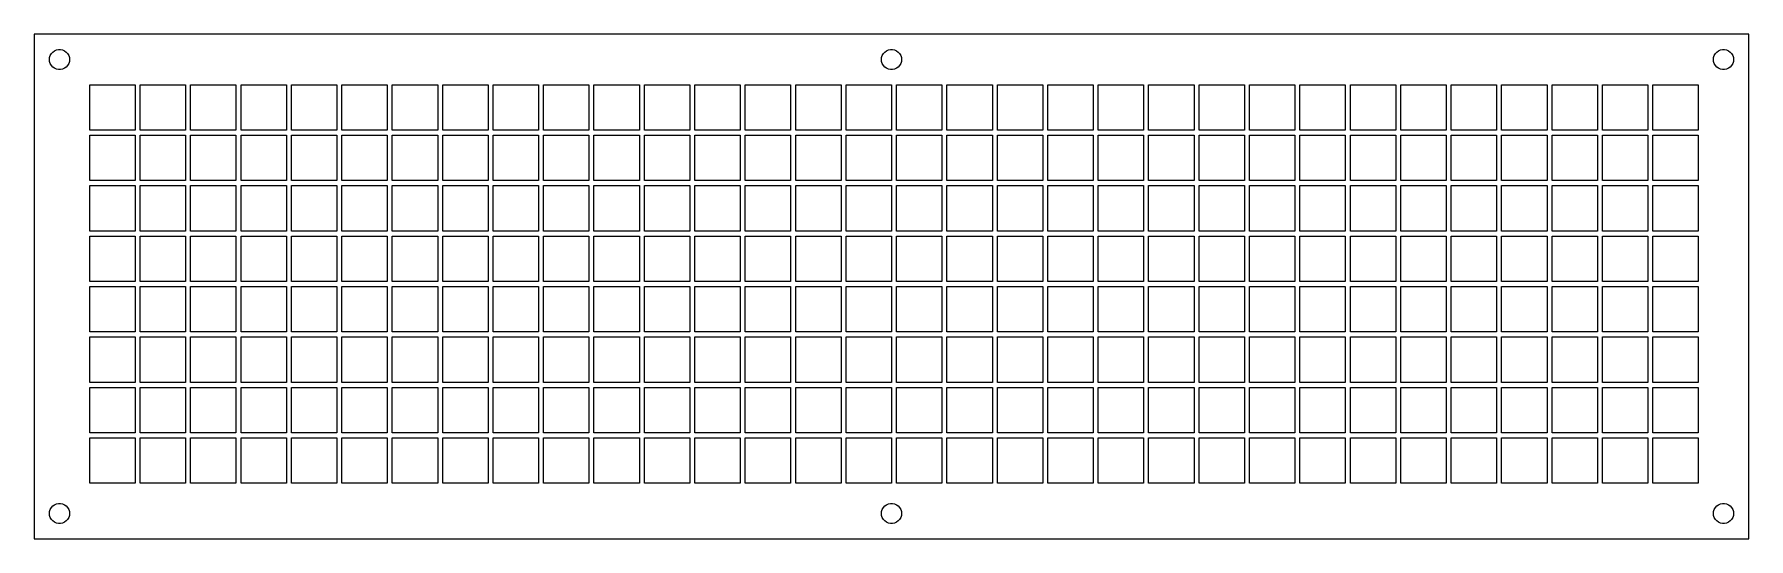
# Model space of a CAD drawing. Header units: metres. Extents: x 0 to 340, y 0 to 100.
import ezdxf

# ---------------------------------------------------------------- set-up
doc = ezdxf.new("R2010")
doc.units = ezdxf.units.M

msp = doc.modelspace()

# ---------------------------------------------------------------- linework, layer by layer
for p, q in [((340, 100), (0, 100)), ((0, 100), (0, 0)), ((340, 0), (340, 100)), ((3, 95), (3.0437, 95.4158)), ((3.0437, 95.4158), (3.1729, 95.8135)), ((3.1729, 95.8135), (3.38196, 96.1756)), ((3.38196, 96.1756), (3.66173, 96.4863)), ((3.66173, 96.4863), (4, 96.732)), ((4, 96.732), (4.38196, 96.9021)), ((4.38196, 96.9021), (4.79094, 96.989)), ((4.79094, 96.989), (5.20905, 96.989)), ((5.20905, 96.989), (5.61803, 96.9021)), ((5.61803, 96.9021), (6, 96.732)), ((6, 96.732), (6.33826, 96.4863)), ((6.33826, 96.4863), (6.61803, 96.1756)), ((6.61803, 96.1756), (6.82709, 95.8135)), ((6.82709, 95.8135), (6.95628, 95.4158)), ((6.95628, 95.4158), (7, 95)), ((168, 95), (168.044, 95.4158)), ((168.044, 95.4158), (168.173, 95.8135)), ((168.173, 95.8135), (168.382, 96.1756)), ((168.382, 96.1756), (168.662, 96.4863)), ((168.662, 96.4863), (169, 96.732)), ((169, 96.732), (169.382, 96.9021)), ((169.382, 96.9021), (169.791, 96.989)), ((169.791, 96.989), (170.209, 96.989)), ((170.209, 96.989), (170.618, 96.9021)), ((170.618, 96.9021), (171, 96.732)), ((171, 96.732), (171.338, 96.4863)), ((171.338, 96.4863), (171.618, 96.1756)), ((171.618, 96.1756), (171.827, 95.8135)), ((171.827, 95.8135), (171.956, 95.4158)), ((171.956, 95.4158), (172, 95)), ((333, 95), (333.044, 95.4158)), ((333.044, 95.4158), (333.173, 95.8135)), ((333.173, 95.8135), (333.382, 96.1756)), ((333.382, 96.1756), (333.662, 96.4863)), ((333.662, 96.4863), (334, 96.732)), ((334, 96.732), (334.382, 96.9021)), ((334.382, 96.9021), (334.791, 96.989)), ((334.791, 96.989), (335.209, 96.989)), ((335.209, 96.989), (335.618, 96.9021)), ((335.618, 96.9021), (336, 96.732)), ((336, 96.732), (336.338, 96.4863)), ((336.338, 96.4863), (336.618, 96.1756)), ((336.618, 96.1756), (336.827, 95.8135)), ((336.827, 95.8135), (336.956, 95.4158)), ((336.956, 95.4158), (337, 95)), ((3.0437, 94.5842), (3, 95)), ((3.1729, 94.1865), (3.0437, 94.5842)), ((3.38196, 93.8244), (3.1729, 94.1865)), ((3.66173, 93.5137), (3.38196, 93.8244)), ((4, 93.2679), (3.66173, 93.5137)), ((4.38196, 93.0979), (4, 93.2679)), ((4.79094, 93.011), (4.38196, 93.0979)), ((5.20905, 93.011), (4.79094, 93.011)), ((5.61803, 93.0979), (5.20905, 93.011)), ((6, 93.2679), (5.61803, 93.0979)), ((6.33826, 93.5137), (6, 93.2679)), ((6.61803, 93.8244), (6.33826, 93.5137)), ((6.82709, 94.1865), (6.61803, 93.8244)), ((6.95628, 94.5842), (6.82709, 94.1865)), ((7, 95), (6.95628, 94.5842)), ((168.044, 94.5842), (168, 95)), ((168.173, 94.1865), (168.044, 94.5842)), ((168.382, 93.8244), (168.173, 94.1865)), ((168.662, 93.5137), (168.382, 93.8244)), ((169, 93.2679), (168.662, 93.5137)), ((169.382, 93.0979), (169, 93.2679)), ((169.791, 93.011), (169.382, 93.0979)), ((170.209, 93.011), (169.791, 93.011)), ((170.618, 93.0979), (170.209, 93.011)), ((171, 93.2679), (170.618, 93.0979)), ((171.338, 93.5137), (171, 93.2679)), ((171.618, 93.8244), (171.338, 93.5137)), ((171.827, 94.1865), (171.618, 93.8244)), ((171.956, 94.5842), (171.827, 94.1865)), ((172, 95), (171.956, 94.5842)), ((333.044, 94.5842), (333, 95)), ((333.173, 94.1865), (333.044, 94.5842)), ((333.382, 93.8244), (333.173, 94.1865)), ((333.662, 93.5137), (333.382, 93.8244)), ((334, 93.2679), (333.662, 93.5137)), ((334.382, 93.0979), (334, 93.2679)), ((334.791, 93.011), (334.382, 93.0979)), ((335.209, 93.011), (334.791, 93.011)), ((335.618, 93.0979), (335.209, 93.011)), ((336, 93.2679), (335.618, 93.0979)), ((336.338, 93.5137), (336, 93.2679)), ((336.618, 93.8244), (336.338, 93.5137)), ((336.827, 94.1865), (336.618, 93.8244)), ((336.956, 94.5842), (336.827, 94.1865)), ((337, 95), (336.956, 94.5842)), ((11, 81), (11, 90)), ((11, 90), (20, 90)), ((20, 90), (20, 81)), ((21, 81), (21, 90)), ((21, 90), (30, 90)), ((30, 90), (30, 81)), ((31, 81), (31, 90)), ((31, 90), (40, 90)), ((40, 90), (40, 81)), ((41, 81), (41, 90)), ((41, 90), (50, 90)), ((50, 90), (50, 81)), ((51, 81), (51, 90)), ((51, 90), (60, 90)), ((60, 90), (60, 81)), ((61, 81), (61, 90)), ((61, 90), (70, 90)), ((70, 90), (70, 81)), ((71, 81), (71, 90)), ((71, 90), (80, 90)), ((80, 90), (80, 81)), ((81, 81), (81, 90)), ((81, 90), (90, 90)), ((90, 90), (90, 81)), ((91, 81), (91, 90)), ((91, 90), (100, 90)), ((100, 90), (100, 81)), ((101, 81), (101, 90)), ((101, 90), (110, 90)), ((110, 90), (110, 81)), ((111, 81), (111, 90)), ((111, 90), (120, 90)), ((120, 90), (120, 81)), ((121, 81), (121, 90)), ((121, 90), (130, 90)), ((130, 90), (130, 81)), ((131, 81), (131, 90)), ((131, 90), (140, 90)), ((140, 90), (140, 81)), ((141, 81), (141, 90)), ((141, 90), (150, 90)), ((150, 90), (150, 81)), ((151, 81), (151, 90)), ((151, 90), (160, 90)), ((160, 90), (160, 81)), ((161, 81), (161, 90)), ((161, 90), (170, 90)), ((170, 90), (170, 81)), ((171, 81), (171, 90)), ((171, 90), (180, 90)), ((180, 90), (180, 81)), ((181, 81), (181, 90)), ((181, 90), (190, 90)), ((190, 90), (190, 81)), ((191, 81), (191, 90)), ((191, 90), (200, 90)), ((200, 90), (200, 81)), ((201, 81), (201, 90)), ((201, 90), (210, 90)), ((210, 90), (210, 81)), ((211, 81), (211, 90)), ((211, 90), (220, 90)), ((220, 90), (220, 81)), ((221, 81), (221, 90)), ((221, 90), (230, 90)), ((230, 90), (230, 81)), ((231, 81), (231, 90)), ((231, 90), (240, 90)), ((240, 90), (240, 81)), ((241, 81), (241, 90)), ((241, 90), (250, 90)), ((250, 90), (250, 81)), ((251, 81), (251, 90)), ((251, 90), (260, 90)), ((260, 90), (260, 81)), ((261, 81), (261, 90)), ((261, 90), (270, 90)), ((270, 90), (270, 81)), ((271, 81), (271, 90)), ((271, 90), (280, 90)), ((280, 90), (280, 81)), ((281, 81), (281, 90)), ((281, 90), (290, 90)), ((290, 90), (290, 81)), ((291, 81), (291, 90)), ((291, 90), (300, 90)), ((300, 90), (300, 81)), ((301, 81), (301, 90)), ((301, 90), (310, 90)), ((310, 90), (310, 81)), ((311, 81), (311, 90)), ((311, 90), (320, 90)), ((320, 90), (320, 81)), ((321, 81), (321, 90)), ((321, 90), (330, 90)), ((330, 90), (330, 81)), ((20, 81), (11, 81)), ((11, 71), (11, 80)), ((11, 80), (20, 80)), ((20, 80), (20, 71)), ((30, 81), (21, 81)), ((21, 71), (21, 80)), ((21, 80), (30, 80)), ((30, 80), (30, 71)), ((40, 81), (31, 81)), ((31, 71), (31, 80)), ((31, 80), (40, 80)), ((40, 80), (40, 71)), ((50, 81), (41, 81)), ((41, 71), (41, 80)), ((41, 80), (50, 80)), ((50, 80), (50, 71)), ((60, 81), (51, 81)), ((51, 71), (51, 80)), ((51, 80), (60, 80)), ((60, 80), (60, 71)), ((70, 81), (61, 81)), ((61, 71), (61, 80)), ((61, 80), (70, 80)), ((70, 80), (70, 71)), ((80, 81), (71, 81)), ((71, 71), (71, 80)), ((71, 80), (80, 80)), ((80, 80), (80, 71)), ((90, 81), (81, 81)), ((81, 71), (81, 80)), ((81, 80), (90, 80)), ((90, 80), (90, 71)), ((100, 81), (91, 81)), ((91, 71), (91, 80)), ((91, 80), (100, 80)), ((100, 80), (100, 71)), ((110, 81), (101, 81)), ((101, 71), (101, 80)), ((101, 80), (110, 80)), ((110, 80), (110, 71)), ((120, 81), (111, 81)), ((111, 71), (111, 80)), ((111, 80), (120, 80)), ((120, 80), (120, 71)), ((130, 81), (121, 81)), ((121, 71), (121, 80)), ((121, 80), (130, 80)), ((130, 80), (130, 71)), ((140, 81), (131, 81)), ((131, 71), (131, 80)), ((131, 80), (140, 80)), ((140, 80), (140, 71)), ((150, 81), (141, 81)), ((141, 71), (141, 80)), ((141, 80), (150, 80)), ((150, 80), (150, 71)), ((160, 81), (151, 81)), ((151, 71), (151, 80)), ((151, 80), (160, 80)), ((160, 80), (160, 71)), ((170, 81), (161, 81)), ((161, 71), (161, 80)), ((161, 80), (170, 80)), ((170, 80), (170, 71)), ((180, 81), (171, 81)), ((171, 71), (171, 80)), ((171, 80), (180, 80)), ((180, 80), (180, 71)), ((190, 81), (181, 81)), ((181, 71), (181, 80)), ((181, 80), (190, 80)), ((190, 80), (190, 71)), ((200, 81), (191, 81)), ((191, 71), (191, 80)), ((191, 80), (200, 80)), ((200, 80), (200, 71)), ((210, 81), (201, 81)), ((201, 71), (201, 80)), ((201, 80), (210, 80)), ((210, 80), (210, 71)), ((220, 81), (211, 81)), ((211, 80), (220, 80)), ((211, 71), (211, 80)), ((220, 80), (220, 71)), ((230, 81), (221, 81)), ((221, 71), (221, 80)), ((221, 80), (230, 80)), ((230, 80), (230, 71)), ((240, 81), (231, 81)), ((231, 71), (231, 80)), ((231, 80), (240, 80)), ((240, 80), (240, 71)), ((250, 81), (241, 81)), ((241, 71), (241, 80)), ((241, 80), (250, 80)), ((250, 80), (250, 71)), ((260, 81), (251, 81)), ((251, 71), (251, 80)), ((251, 80), (260, 80)), ((260, 80), (260, 71)), ((270, 81), (261, 81)), ((261, 71), (261, 80)), ((261, 80), (270, 80)), ((270, 80), (270, 71)), ((280, 81), (271, 81)), ((271, 71), (271, 80)), ((271, 80), (280, 80)), ((280, 80), (280, 71)), ((290, 81), (281, 81)), ((281, 71), (281, 80)), ((281, 80), (290, 80)), ((290, 80), (290, 71)), ((300, 81), (291, 81)), ((291, 71), (291, 80)), ((291, 80), (300, 80)), ((300, 80), (300, 71)), ((310, 81), (301, 81)), ((301, 71), (301, 80)), ((301, 80), (310, 80)), ((310, 80), (310, 71)), ((320, 81), (311, 81)), ((311, 71), (311, 80)), ((311, 80), (320, 80)), ((320, 80), (320, 71)), ((330, 81), (321, 81)), ((321, 71), (321, 80)), ((321, 80), (330, 80)), ((330, 80), (330, 71)), ((20, 71), (11, 71)), ((11, 61), (11, 70)), ((11, 70), (20, 70)), ((20, 70), (20, 61)), ((30, 71), (21, 71)), ((21, 61), (21, 70)), ((21, 70), (30, 70)), ((30, 70), (30, 61)), ((40, 71), (31, 71)), ((31, 61), (31, 70)), ((31, 70), (40, 70)), ((40, 70), (40, 61)), ((50, 71), (41, 71)), ((41, 61), (41, 70)), ((41, 70), (50, 70)), ((50, 70), (50, 61)), ((60, 71), (51, 71)), ((51, 61), (51, 70)), ((51, 70), (60, 70)), ((60, 70), (60, 61)), ((70, 71), (61, 71)), ((61, 61), (61, 70)), ((61, 70), (70, 70)), ((70, 70), (70, 61)), ((80, 71), (71, 71)), ((71, 61), (71, 70)), ((71, 70), (80, 70)), ((80, 70), (80, 61)), ((90, 71), (81, 71)), ((81, 61), (81, 70)), ((81, 70), (90, 70)), ((90, 70), (90, 61)), ((100, 71), (91, 71)), ((91, 61), (91, 70)), ((91, 70), (100, 70)), ((100, 70), (100, 61)), ((110, 71), (101, 71)), ((101, 61), (101, 70)), ((101, 70), (110, 70)), ((110, 70), (110, 61)), ((120, 71), (111, 71)), ((111, 61), (111, 70)), ((111, 70), (120, 70)), ((120, 70), (120, 61)), ((130, 71), (121, 71)), ((121, 61), (121, 70)), ((121, 70), (130, 70)), ((130, 70), (130, 61)), ((140, 71), (131, 71)), ((131, 70), (140, 70)), ((131, 61), (131, 70)), ((140, 70), (140, 61)), ((150, 71), (141, 71)), ((141, 61), (141, 70)), ((141, 70), (150, 70)), ((150, 70), (150, 61)), ((160, 71), (151, 71)), ((151, 61), (151, 70)), ((151, 70), (160, 70)), ((160, 70), (160, 61)), ((170, 71), (161, 71)), ((161, 61), (161, 70)), ((161, 70), (170, 70)), ((170, 70), (170, 61)), ((180, 71), (171, 71)), ((171, 61), (171, 70)), ((171, 70), (180, 70)), ((180, 70), (180, 61)), ((190, 71), (181, 71)), ((181, 61), (181, 70)), ((181, 70), (190, 70)), ((190, 70), (190, 61)), ((200, 71), (191, 71)), ((191, 61), (191, 70)), ((191, 70), (200, 70)), ((200, 70), (200, 61)), ((210, 71), (201, 71)), ((201, 61), (201, 70)), ((201, 70), (210, 70)), ((210, 70), (210, 61)), ((220, 71), (211, 71)), ((211, 61), (211, 70)), ((211, 70), (220, 70)), ((220, 70), (220, 61)), ((230, 71), (221, 71)), ((221, 61), (221, 70)), ((221, 70), (230, 70)), ((230, 70), (230, 61)), ((240, 71), (231, 71)), ((231, 61), (231, 70)), ((231, 70), (240, 70)), ((240, 70), (240, 61)), ((250, 71), (241, 71)), ((241, 61), (241, 70)), ((241, 70), (250, 70)), ((250, 70), (250, 61)), ((260, 71), (251, 71)), ((251, 61), (251, 70)), ((251, 70), (260, 70)), ((260, 70), (260, 61)), ((270, 71), (261, 71)), ((261, 61), (261, 70)), ((261, 70), (270, 70)), ((270, 70), (270, 61)), ((280, 71), (271, 71)), ((271, 70), (280, 70)), ((271, 61), (271, 70)), ((280, 70), (280, 61)), ((290, 71), (281, 71)), ((281, 61), (281, 70)), ((281, 70), (290, 70)), ((290, 70), (290, 61)), ((300, 71), (291, 71)), ((291, 61), (291, 70)), ((291, 70), (300, 70)), ((300, 70), (300, 61)), ((310, 71), (301, 71)), ((301, 61), (301, 70)), ((301, 70), (310, 70)), ((310, 70), (310, 61)), ((320, 71), (311, 71)), ((311, 61), (311, 70)), ((311, 70), (320, 70)), ((320, 70), (320, 61)), ((330, 71), (321, 71)), ((321, 61), (321, 70)), ((321, 70), (330, 70)), ((330, 70), (330, 61)), ((20, 61), (11, 61)), ((11, 51), (11, 60)), ((11, 60), (20, 60)), ((20, 60), (20, 51)), ((30, 61), (21, 61)), ((21, 51), (21, 60)), ((21, 60), (30, 60)), ((30, 60), (30, 51)), ((40, 61), (31, 61)), ((31, 51), (31, 60)), ((31, 60), (40, 60)), ((40, 60), (40, 51)), ((50, 61), (41, 61)), ((41, 51), (41, 60)), ((41, 60), (50, 60)), ((50, 60), (50, 51)), ((60, 61), (51, 61)), ((51, 51), (51, 60)), ((51, 60), (60, 60)), ((60, 60), (60, 51)), ((70, 61), (61, 61)), ((61, 51), (61, 60)), ((61, 60), (70, 60)), ((70, 60), (70, 51)), ((80, 61), (71, 61)), ((71, 51), (71, 60)), ((71, 60), (80, 60)), ((80, 60), (80, 51)), ((90, 61), (81, 61)), ((81, 51), (81, 60)), ((81, 60), (90, 60)), ((90, 60), (90, 51)), ((100, 61), (91, 61)), ((91, 51), (91, 60)), ((91, 60), (100, 60)), ((100, 60), (100, 51)), ((110, 61), (101, 61)), ((101, 51), (101, 60)), ((101, 60), (110, 60)), ((110, 60), (110, 51)), ((120, 61), (111, 61)), ((111, 51), (111, 60)), ((111, 60), (120, 60)), ((120, 60), (120, 51)), ((130, 61), (121, 61)), ((121, 51), (121, 60)), ((121, 60), (130, 60)), ((130, 60), (130, 51)), ((140, 61), (131, 61)), ((131, 51), (131, 60)), ((131, 60), (140, 60)), ((140, 60), (140, 51)), ((150, 61), (141, 61)), ((141, 51), (141, 60)), ((141, 60), (150, 60)), ((150, 60), (150, 51)), ((160, 61), (151, 61)), ((151, 51), (151, 60)), ((151, 60), (160, 60)), ((160, 60), (160, 51)), ((170, 61), (161, 61)), ((161, 51), (161, 60)), ((161, 60), (170, 60)), ((170, 60), (170, 51)), ((180, 61), (171, 61)), ((171, 51), (171, 60)), ((171, 60), (180, 60)), ((180, 60), (180, 51)), ((190, 61), (181, 61)), ((181, 51), (181, 60)), ((181, 60), (190, 60)), ((190, 60), (190, 51)), ((200, 61), (191, 61)), ((191, 51), (191, 60)), ((191, 60), (200, 60)), ((200, 60), (200, 51)), ((210, 61), (201, 61)), ((201, 51), (201, 60)), ((201, 60), (210, 60)), ((210, 60), (210, 51)), ((220, 61), (211, 61)), ((211, 51), (211, 60)), ((211, 60), (220, 60)), ((220, 60), (220, 51)), ((230, 61), (221, 61)), ((221, 51), (221, 60)), ((221, 60), (230, 60)), ((230, 60), (230, 51)), ((240, 61), (231, 61)), ((231, 51), (231, 60)), ((231, 60), (240, 60)), ((240, 60), (240, 51)), ((250, 61), (241, 61)), ((241, 51), (241, 60)), ((241, 60), (250, 60)), ((250, 60), (250, 51)), ((260, 61), (251, 61)), ((251, 51), (251, 60)), ((251, 60), (260, 60)), ((260, 60), (260, 51)), ((270, 61), (261, 61)), ((261, 51), (261, 60)), ((261, 60), (270, 60)), ((270, 60), (270, 51)), ((280, 61), (271, 61)), ((271, 51), (271, 60)), ((271, 60), (280, 60)), ((280, 60), (280, 51)), ((290, 61), (281, 61)), ((281, 51), (281, 60)), ((281, 60), (290, 60)), ((290, 60), (290, 51)), ((300, 61), (291, 61)), ((291, 51), (291, 60)), ((291, 60), (300, 60)), ((300, 60), (300, 51)), ((310, 61), (301, 61)), ((301, 51), (301, 60)), ((301, 60), (310, 60)), ((310, 60), (310, 51)), ((320, 61), (311, 61)), ((311, 51), (311, 60)), ((311, 60), (320, 60)), ((320, 60), (320, 51)), ((330, 61), (321, 61)), ((321, 51), (321, 60)), ((321, 60), (330, 60)), ((330, 60), (330, 51)), ((20, 51), (11, 51)), ((30, 51), (21, 51)), ((40, 51), (31, 51)), ((50, 51), (41, 51)), ((60, 51), (51, 51)), ((70, 51), (61, 51)), ((80, 51), (71, 51)), ((90, 51), (81, 51)), ((100, 51), (91, 51)), ((110, 51), (101, 51)), ((120, 51), (111, 51)), ((130, 51), (121, 51)), ((140, 51), (131, 51)), ((150, 51), (141, 51)), ((160, 51), (151, 51)), ((170, 51), (161, 51)), ((180, 51), (171, 51)), ((190, 51), (181, 51)), ((200, 51), (191, 51)), ((210, 51), (201, 51)), ((220, 51), (211, 51)), ((230, 51), (221, 51)), ((240, 51), (231, 51)), ((250, 51), (241, 51)), ((260, 51), (251, 51)), ((270, 51), (261, 51)), ((280, 51), (271, 51)), ((290, 51), (281, 51)), ((300, 51), (291, 51)), ((310, 51), (301, 51)), ((320, 51), (311, 51)), ((330, 51), (321, 51)), ((11, 41), (11, 50)), ((11, 50), (20, 50)), ((20, 50), (20, 41)), ((21, 41), (21, 50)), ((21, 50), (30, 50)), ((30, 50), (30, 41)), ((31, 41), (31, 50)), ((31, 50), (40, 50)), ((40, 50), (40, 41)), ((41, 41), (41, 50)), ((41, 50), (50, 50)), ((50, 50), (50, 41)), ((51, 41), (51, 50)), ((51, 50), (60, 50)), ((60, 50), (60, 41)), ((61, 41), (61, 50)), ((61, 50), (70, 50)), ((70, 50), (70, 41)), ((71, 50), (80, 50)), ((71, 41), (71, 50)), ((80, 50), (80, 41)), ((81, 41), (81, 50)), ((81, 50), (90, 50)), ((90, 50), (90, 41)), ((91, 41), (91, 50)), ((91, 50), (100, 50)), ((100, 50), (100, 41)), ((101, 41), (101, 50)), ((101, 50), (110, 50)), ((110, 50), (110, 41)), ((111, 41), (111, 50)), ((111, 50), (120, 50)), ((120, 50), (120, 41)), ((121, 41), (121, 50)), ((121, 50), (130, 50)), ((130, 50), (130, 41)), ((131, 41), (131, 50)), ((131, 50), (140, 50)), ((140, 50), (140, 41)), ((141, 41), (141, 50)), ((141, 50), (150, 50)), ((150, 50), (150, 41)), ((151, 41), (151, 50)), ((151, 50), (160, 50)), ((160, 50), (160, 41)), ((161, 41), (161, 50)), ((161, 50), (170, 50)), ((170, 50), (170, 41)), ((171, 41), (171, 50)), ((171, 50), (180, 50)), ((180, 50), (180, 41)), ((181, 41), (181, 50)), ((181, 50), (190, 50)), ((190, 50), (190, 41)), ((191, 41), (191, 50)), ((191, 50), (200, 50)), ((200, 50), (200, 41)), ((201, 41), (201, 50)), ((201, 50), (210, 50)), ((210, 50), (210, 41)), ((211, 41), (211, 50)), ((211, 50), (220, 50)), ((220, 50), (220, 41)), ((221, 50), (230, 50)), ((221, 41), (221, 50)), ((230, 50), (230, 41)), ((231, 41), (231, 50)), ((231, 50), (240, 50)), ((240, 50), (240, 41)), ((241, 41), (241, 50)), ((241, 50), (250, 50)), ((250, 50), (250, 41)), ((251, 41), (251, 50)), ((251, 50), (260, 50)), ((260, 50), (260, 41)), ((261, 41), (261, 50)), ((261, 50), (270, 50)), ((270, 50), (270, 41)), ((271, 41), (271, 50)), ((271, 50), (280, 50)), ((280, 50), (280, 41)), ((281, 41), (281, 50)), ((281, 50), (290, 50)), ((290, 50), (290, 41)), ((291, 41), (291, 50)), ((291, 50), (300, 50)), ((300, 50), (300, 41)), ((301, 41), (301, 50)), ((301, 50), (310, 50)), ((310, 50), (310, 41)), ((311, 41), (311, 50)), ((311, 50), (320, 50)), ((320, 50), (320, 41)), ((321, 41), (321, 50)), ((321, 50), (330, 50)), ((330, 50), (330, 41)), ((20, 41), (11, 41)), ((30, 41), (21, 41)), ((40, 41), (31, 41)), ((50, 41), (41, 41)), ((60, 41), (51, 41)), ((70, 41), (61, 41)), ((80, 41), (71, 41)), ((90, 41), (81, 41)), ((100, 41), (91, 41)), ((110, 41), (101, 41)), ((120, 41), (111, 41)), ((130, 41), (121, 41)), ((140, 41), (131, 41)), ((150, 41), (141, 41)), ((160, 41), (151, 41)), ((170, 41), (161, 41)), ((180, 41), (171, 41)), ((190, 41), (181, 41)), ((200, 41), (191, 41)), ((210, 41), (201, 41)), ((220, 41), (211, 41)), ((230, 41), (221, 41)), ((240, 41), (231, 41)), ((250, 41), (241, 41)), ((260, 41), (251, 41)), ((270, 41), (261, 41)), ((280, 41), (271, 41)), ((290, 41), (281, 41)), ((300, 41), (291, 41)), ((310, 41), (301, 41)), ((320, 41), (311, 41)), ((330, 41), (321, 41)), ((11, 31), (11, 40)), ((11, 40), (20, 40)), ((20, 40), (20, 31)), ((21, 31), (21, 40)), ((21, 40), (30, 40)), ((30, 40), (30, 31)), ((31, 31), (31, 40)), ((31, 40), (40, 40)), ((40, 40), (40, 31)), ((41, 31), (41, 40)), ((41, 40), (50, 40)), ((50, 40), (50, 31)), ((51, 31), (51, 40)), ((51, 40), (60, 40)), ((60, 40), (60, 31)), ((61, 31), (61, 40)), ((61, 40), (70, 40)), ((70, 40), (70, 31)), ((71, 31), (71, 40)), ((71, 40), (80, 40)), ((80, 40), (80, 31)), ((81, 31), (81, 40)), ((81, 40), (90, 40)), ((90, 40), (90, 31)), ((91, 31), (91, 40)), ((91, 40), (100, 40)), ((100, 40), (100, 31)), ((101, 31), (101, 40)), ((101, 40), (110, 40)), ((110, 40), (110, 31)), ((111, 31), (111, 40)), ((111, 40), (120, 40)), ((120, 40), (120, 31)), ((121, 31), (121, 40)), ((121, 40), (130, 40)), ((130, 40), (130, 31)), ((131, 31), (131, 40)), ((131, 40), (140, 40)), ((140, 40), (140, 31)), ((141, 31), (141, 40)), ((141, 40), (150, 40)), ((150, 40), (150, 31)), ((151, 31), (151, 40)), ((151, 40), (160, 40)), ((160, 40), (160, 31)), ((161, 31), (161, 40)), ((161, 40), (170, 40)), ((170, 40), (170, 31)), ((171, 31), (171, 40)), ((171, 40), (180, 40)), ((180, 40), (180, 31)), ((181, 31), (181, 40)), ((181, 40), (190, 40)), ((190, 40), (190, 31)), ((191, 31), (191, 40)), ((191, 40), (200, 40)), ((200, 40), (200, 31)), ((201, 31), (201, 40)), ((201, 40), (210, 40)), ((210, 40), (210, 31)), ((211, 31), (211, 40)), ((211, 40), (220, 40)), ((220, 40), (220, 31)), ((221, 31), (221, 40)), ((221, 40), (230, 40)), ((230, 40), (230, 31)), ((231, 31), (231, 40)), ((231, 40), (240, 40)), ((240, 40), (240, 31)), ((241, 31), (241, 40)), ((241, 40), (250, 40)), ((250, 40), (250, 31)), ((251, 31), (251, 40)), ((251, 40), (260, 40)), ((260, 40), (260, 31)), ((261, 31), (261, 40)), ((261, 40), (270, 40)), ((270, 40), (270, 31)), ((271, 31), (271, 40)), ((271, 40), (280, 40)), ((280, 40), (280, 31)), ((281, 31), (281, 40)), ((281, 40), (290, 40)), ((290, 40), (290, 31)), ((291, 31), (291, 40)), ((291, 40), (300, 40)), ((300, 40), (300, 31)), ((301, 31), (301, 40)), ((301, 40), (310, 40)), ((310, 40), (310, 31)), ((311, 31), (311, 40)), ((311, 40), (320, 40)), ((320, 40), (320, 31)), ((321, 31), (321, 40)), ((321, 40), (330, 40)), ((330, 40), (330, 31)), ((20, 31), (11, 31)), ((30, 31), (21, 31)), ((40, 31), (31, 31)), ((50, 31), (41, 31)), ((60, 31), (51, 31)), ((70, 31), (61, 31)), ((80, 31), (71, 31)), ((90, 31), (81, 31)), ((100, 31), (91, 31)), ((110, 31), (101, 31)), ((120, 31), (111, 31)), ((130, 31), (121, 31)), ((140, 31), (131, 31)), ((150, 31), (141, 31)), ((160, 31), (151, 31)), ((170, 31), (161, 31)), ((180, 31), (171, 31)), ((190, 31), (181, 31)), ((200, 31), (191, 31)), ((210, 31), (201, 31)), ((220, 31), (211, 31)), ((230, 31), (221, 31)), ((240, 31), (231, 31)), ((250, 31), (241, 31)), ((260, 31), (251, 31)), ((270, 31), (261, 31)), ((280, 31), (271, 31)), ((290, 31), (281, 31)), ((300, 31), (291, 31)), ((310, 31), (301, 31)), ((320, 31), (311, 31)), ((330, 31), (321, 31)), ((11, 21), (11, 30)), ((11, 30), (20, 30)), ((20, 30), (20, 21)), ((21, 21), (21, 30)), ((21, 30), (30, 30)), ((30, 30), (30, 21)), ((31, 21), (31, 30)), ((31, 30), (40, 30)), ((40, 30), (40, 21)), ((41, 21), (41, 30)), ((41, 30), (50, 30)), ((50, 30), (50, 21)), ((51, 21), (51, 30)), ((51, 30), (60, 30)), ((60, 30), (60, 21)), ((61, 21), (61, 30)), ((61, 30), (70, 30)), ((70, 30), (70, 21)), ((71, 21), (71, 30)), ((71, 30), (80, 30)), ((80, 30), (80, 21)), ((81, 21), (81, 30)), ((81, 30), (90, 30)), ((90, 30), (90, 21)), ((91, 21), (91, 30)), ((91, 30), (100, 30)), ((100, 30), (100, 21)), ((101, 21), (101, 30)), ((101, 30), (110, 30)), ((110, 30), (110, 21)), ((111, 21), (111, 30)), ((111, 30), (120, 30)), ((120, 30), (120, 21)), ((121, 21), (121, 30)), ((121, 30), (130, 30)), ((130, 30), (130, 21)), ((131, 21), (131, 30)), ((131, 30), (140, 30)), ((140, 30), (140, 21)), ((141, 21), (141, 30)), ((141, 30), (150, 30)), ((150, 30), (150, 21)), ((151, 21), (151, 30)), ((151, 30), (160, 30)), ((160, 30), (160, 21)), ((161, 21), (161, 30)), ((161, 30), (170, 30)), ((170, 30), (170, 21)), ((171, 21), (171, 30)), ((171, 30), (180, 30)), ((180, 30), (180, 21)), ((181, 21), (181, 30)), ((181, 30), (190, 30)), ((190, 30), (190, 21)), ((191, 21), (191, 30)), ((191, 30), (200, 30)), ((200, 30), (200, 21)), ((201, 21), (201, 30)), ((201, 30), (210, 30)), ((210, 30), (210, 21)), ((211, 21), (211, 30)), ((211, 30), (220, 30)), ((220, 30), (220, 21)), ((221, 21), (221, 30)), ((221, 30), (230, 30)), ((230, 30), (230, 21)), ((231, 21), (231, 30)), ((231, 30), (240, 30)), ((240, 30), (240, 21)), ((241, 21), (241, 30)), ((241, 30), (250, 30)), ((250, 30), (250, 21)), ((251, 21), (251, 30)), ((251, 30), (260, 30)), ((260, 30), (260, 21)), ((261, 21), (261, 30)), ((261, 30), (270, 30)), ((270, 30), (270, 21)), ((271, 21), (271, 30)), ((271, 30), (280, 30)), ((280, 30), (280, 21)), ((281, 21), (281, 30)), ((281, 30), (290, 30)), ((290, 30), (290, 21)), ((291, 30), (300, 30)), ((291, 21), (291, 30)), ((300, 30), (300, 21)), ((301, 21), (301, 30)), ((301, 30), (310, 30)), ((310, 30), (310, 21)), ((311, 21), (311, 30)), ((311, 30), (320, 30)), ((320, 30), (320, 21)), ((321, 21), (321, 30)), ((321, 30), (330, 30)), ((330, 30), (330, 21)), ((20, 21), (11, 21)), ((30, 21), (21, 21)), ((40, 21), (31, 21)), ((50, 21), (41, 21)), ((60, 21), (51, 21)), ((70, 21), (61, 21)), ((80, 21), (71, 21)), ((90, 21), (81, 21)), ((100, 21), (91, 21)), ((110, 21), (101, 21)), ((120, 21), (111, 21)), ((130, 21), (121, 21)), ((140, 21), (131, 21)), ((150, 21), (141, 21)), ((160, 21), (151, 21)), ((170, 21), (161, 21)), ((180, 21), (171, 21)), ((190, 21), (181, 21)), ((200, 21), (191, 21)), ((210, 21), (201, 21)), ((220, 21), (211, 21)), ((230, 21), (221, 21)), ((240, 21), (231, 21)), ((250, 21), (241, 21)), ((260, 21), (251, 21)), ((270, 21), (261, 21)), ((280, 21), (271, 21)), ((290, 21), (281, 21)), ((300, 21), (291, 21)), ((310, 21), (301, 21)), ((320, 21), (311, 21)), ((330, 21), (321, 21)), ((11, 11), (11, 20)), ((11, 20), (20, 20)), ((20, 20), (20, 11)), ((21, 11), (21, 20)), ((21, 20), (30, 20)), ((30, 20), (30, 11)), ((31, 11), (31, 20)), ((31, 20), (40, 20)), ((40, 20), (40, 11)), ((41, 11), (41, 20)), ((41, 20), (50, 20)), ((50, 20), (50, 11)), ((51, 11), (51, 20)), ((51, 20), (60, 20)), ((60, 20), (60, 11)), ((61, 11), (61, 20)), ((61, 20), (70, 20)), ((70, 20), (70, 11)), ((71, 11), (71, 20)), ((71, 20), (80, 20)), ((80, 20), (80, 11)), ((81, 11), (81, 20)), ((81, 20), (90, 20)), ((90, 20), (90, 11)), ((91, 11), (91, 20)), ((91, 20), (100, 20)), ((100, 20), (100, 11)), ((101, 11), (101, 20)), ((101, 20), (110, 20)), ((110, 20), (110, 11)), ((111, 11), (111, 20)), ((111, 20), (120, 20)), ((120, 20), (120, 11)), ((121, 11), (121, 20)), ((121, 20), (130, 20)), ((130, 20), (130, 11)), ((131, 11), (131, 20)), ((131, 20), (140, 20)), ((140, 20), (140, 11)), ((141, 11), (141, 20)), ((141, 20), (150, 20)), ((150, 20), (150, 11)), ((151, 11), (151, 20)), ((151, 20), (160, 20)), ((160, 20), (160, 11)), ((161, 11), (161, 20)), ((161, 20), (170, 20)), ((170, 20), (170, 11)), ((171, 11), (171, 20)), ((171, 20), (180, 20)), ((180, 20), (180, 11)), ((181, 11), (181, 20)), ((181, 20), (190, 20)), ((190, 20), (190, 11)), ((191, 11), (191, 20)), ((191, 20), (200, 20)), ((200, 20), (200, 11)), ((201, 11), (201, 20)), ((201, 20), (210, 20)), ((210, 20), (210, 11)), ((211, 11), (211, 20)), ((211, 20), (220, 20)), ((220, 20), (220, 11)), ((221, 11), (221, 20)), ((221, 20), (230, 20)), ((230, 20), (230, 11)), ((231, 11), (231, 20)), ((231, 20), (240, 20)), ((240, 20), (240, 11)), ((241, 11), (241, 20)), ((241, 20), (250, 20)), ((250, 20), (250, 11)), ((251, 11), (251, 20)), ((251, 20), (260, 20)), ((260, 20), (260, 11)), ((261, 11), (261, 20)), ((261, 20), (270, 20)), ((270, 20), (270, 11)), ((271, 11), (271, 20)), ((271, 20), (280, 20)), ((280, 20), (280, 11)), ((281, 11), (281, 20)), ((281, 20), (290, 20)), ((290, 20), (290, 11)), ((291, 11), (291, 20)), ((291, 20), (300, 20)), ((300, 20), (300, 11)), ((301, 11), (301, 20)), ((301, 20), (310, 20)), ((310, 20), (310, 11)), ((311, 11), (311, 20)), ((311, 20), (320, 20)), ((320, 20), (320, 11)), ((321, 11), (321, 20)), ((321, 20), (330, 20)), ((330, 20), (330, 11)), ((20, 11), (11, 11)), ((30, 11), (21, 11)), ((40, 11), (31, 11)), ((50, 11), (41, 11)), ((60, 11), (51, 11)), ((70, 11), (61, 11)), ((80, 11), (71, 11)), ((90, 11), (81, 11)), ((100, 11), (91, 11)), ((110, 11), (101, 11)), ((120, 11), (111, 11)), ((130, 11), (121, 11)), ((140, 11), (131, 11)), ((150, 11), (141, 11)), ((160, 11), (151, 11)), ((170, 11), (161, 11)), ((180, 11), (171, 11)), ((190, 11), (181, 11)), ((200, 11), (191, 11)), ((210, 11), (201, 11)), ((220, 11), (211, 11)), ((230, 11), (221, 11)), ((240, 11), (231, 11)), ((250, 11), (241, 11)), ((260, 11), (251, 11)), ((270, 11), (261, 11)), ((280, 11), (271, 11)), ((290, 11), (281, 11)), ((300, 11), (291, 11)), ((310, 11), (301, 11)), ((320, 11), (311, 11)), ((330, 11), (321, 11)), ((4, 6.73204), (4.38196, 6.9021)), ((4.38196, 6.9021), (4.79094, 6.98903)), ((4.79094, 6.98903), (5.20905, 6.98903)), ((5.20905, 6.98903), (5.61803, 6.9021)), ((5.61803, 6.9021), (6, 6.73204)), ((169, 6.73204), (169.382, 6.9021)), ((169.382, 6.9021), (169.791, 6.98903)), ((169.791, 6.98903), (170.209, 6.98903)), ((170.209, 6.98903), (170.618, 6.9021)), ((170.618, 6.9021), (171, 6.73204)), ((334, 6.73204), (334.382, 6.9021)), ((334.382, 6.9021), (334.791, 6.98903)), ((334.791, 6.98903), (335.209, 6.98903)), ((335.209, 6.98903), (335.618, 6.9021)), ((335.618, 6.9021), (336, 6.73204)), ((3, 5), (3.0437, 5.41582)), ((3.0437, 4.58417), (3, 5)), ((3.0437, 5.41582), (3.1729, 5.81346)), ((3.1729, 4.18652), (3.0437, 4.58417)), ((3.1729, 5.81346), (3.38196, 6.17557)), ((3.38196, 3.82442), (3.1729, 4.18652)), ((3.38196, 6.17557), (3.66173, 6.48628)), ((3.66173, 3.5137), (3.38196, 3.82442)), ((3.66173, 6.48628), (4, 6.73204)), ((4, 3.26794), (3.66173, 3.5137)), ((6, 6.73204), (6.33826, 6.48628)), ((6.33826, 3.5137), (6, 3.26794)), ((6.33826, 6.48628), (6.61803, 6.17557)), ((6.61803, 3.82442), (6.33826, 3.5137)), ((6.61803, 6.17557), (6.82709, 5.81346)), ((6.82709, 4.18652), (6.61803, 3.82442)), ((6.82709, 5.81346), (6.95628, 5.41582)), ((6.95628, 4.58417), (6.82709, 4.18652)), ((6.95628, 5.41582), (7, 5)), ((7, 5), (6.95628, 4.58417)), ((168, 5), (168.044, 5.41582)), ((168.044, 4.58417), (168, 5)), ((168.044, 5.41582), (168.173, 5.81346)), ((168.173, 4.18652), (168.044, 4.58417)), ((168.173, 5.81346), (168.382, 6.17557)), ((168.382, 3.82442), (168.173, 4.18652)), ((168.382, 6.17557), (168.662, 6.48628)), ((168.662, 3.5137), (168.382, 3.82442)), ((168.662, 6.48628), (169, 6.73204)), ((169, 3.26794), (168.662, 3.5137)), ((171, 6.73204), (171.338, 6.48628)), ((171.338, 3.5137), (171, 3.26794)), ((171.338, 6.48628), (171.618, 6.17557)), ((171.618, 3.82442), (171.338, 3.5137)), ((171.618, 6.17557), (171.827, 5.81346)), ((171.827, 4.18652), (171.618, 3.82442)), ((171.827, 5.81346), (171.956, 5.41582)), ((171.956, 4.58417), (171.827, 4.18652)), ((171.956, 5.41582), (172, 5)), ((172, 5), (171.956, 4.58417)), ((333, 5), (333.044, 5.41582)), ((333.044, 4.58417), (333, 5)), ((333.044, 5.41582), (333.173, 5.81346)), ((333.173, 4.18652), (333.044, 4.58417)), ((333.173, 5.81346), (333.382, 6.17557)), ((333.382, 3.82442), (333.173, 4.18652)), ((333.382, 6.17557), (333.662, 6.48628)), ((333.662, 3.5137), (333.382, 3.82442)), ((333.662, 6.48628), (334, 6.73204)), ((334, 3.26794), (333.662, 3.5137)), ((336, 6.73204), (336.338, 6.48628)), ((336.338, 3.5137), (336, 3.26794)), ((336.338, 6.48628), (336.618, 6.17557)), ((336.618, 3.82442), (336.338, 3.5137)), ((336.618, 6.17557), (336.827, 5.81346)), ((336.827, 4.18652), (336.618, 3.82442)), ((336.827, 5.81346), (336.956, 5.41582)), ((336.956, 4.58417), (336.827, 4.18652)), ((336.956, 5.41582), (337, 5)), ((337, 5), (336.956, 4.58417)), ((0, 0), (340, 0)), ((4.38196, 3.09789), (4, 3.26794)), ((4.79094, 3.01096), (4.38196, 3.09789)), ((5.20905, 3.01096), (4.79094, 3.01096)), ((5.61803, 3.09789), (5.20905, 3.01096)), ((6, 3.26794), (5.61803, 3.09789)), ((169.382, 3.09789), (169, 3.26794)), ((169.791, 3.01096), (169.382, 3.09789)), ((170.209, 3.01096), (169.791, 3.01096)), ((170.618, 3.09789), (170.209, 3.01096)), ((171, 3.26794), (170.618, 3.09789)), ((334.382, 3.09789), (334, 3.26794)), ((334.791, 3.01096), (334.382, 3.09789)), ((335.209, 3.01096), (334.791, 3.01096)), ((335.618, 3.09789), (335.209, 3.01096)), ((336, 3.26794), (335.618, 3.09789))]:
    msp.add_line(p, q)

doc.saveas('drawing.dxf')
